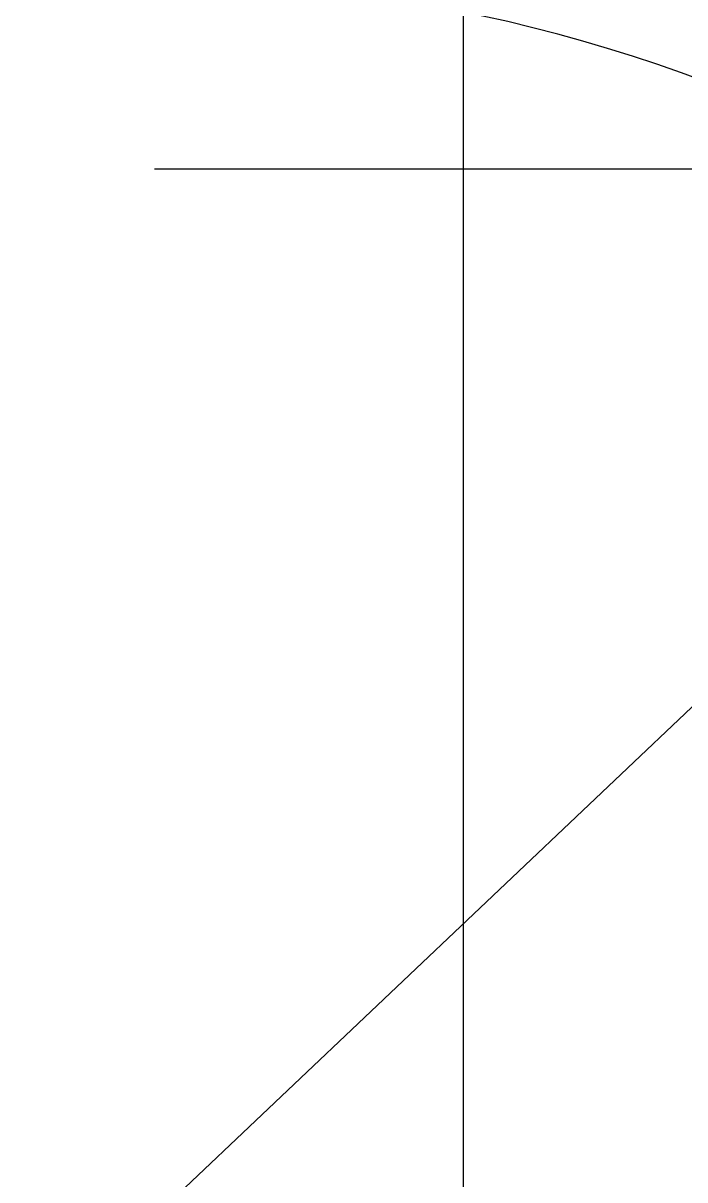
# Model space of a CAD drawing. Header units: metres. Extents: x 0 to 63075, y 0 to 44550.
# Drawn here: x 14481.5 to 14554, y 25166.1 to 25292.9 of the extents above; entities that cross this region are included whole.
import ezdxf

# ---------------------------------------------------------------- set-up
doc = ezdxf.new("R2010")
doc.units = ezdxf.units.M
doc.header["$LTSCALE"] = 75
for name, color, linetype in [('SDM', 7, 'Continuous'), ('SL1', 8, 'Continuous'), ('SL4', 4, 'Continuous')]:
    doc.layers.add(name, color=color, linetype=linetype)

# ---------------------------------------------------------------- blocks, each defined once
blk = doc.blocks.new('A$C29c634ac')
at = {"layer": 'SL1'}
for p, q in [((5890.01, 2165.22), (6469.99, 2715.22)), ((6516.34, 2608.51), (6236.39, 2608.51))]:
    blk.add_line(p, q, dxfattribs=at)
for centre, major_axis, start_param in [((6229.83, 2446.59), (0, 241.3), 5.448017), ((6236.39, 2446.59), (0, 182.55), 5.803236)]:
    blk.add_ellipse(centre, major_axis=major_axis, ratio=0.965926, start_param=start_param, end_param=7.853982, dxfattribs=at)
blk = doc.blocks.new('A$Ca53c419a')
at = {"layer": 'SL4'}
blk.add_line((215.01, 281.23), (1004.76, 281.23), dxfattribs=at)

msp = doc.modelspace()

# ---------------------------------------------------------------- block references
at = {"layer": 'SDM'}
msp.add_blockref('A$C29c634ac', (8259.51, 22668.36), dxfattribs=at)
at = {"layer": 'SDM', "rotation": 90}
msp.add_blockref('A$Ca53c419a', (14811.03, 24429.77), dxfattribs=at)

doc.saveas('drawing.dxf')
